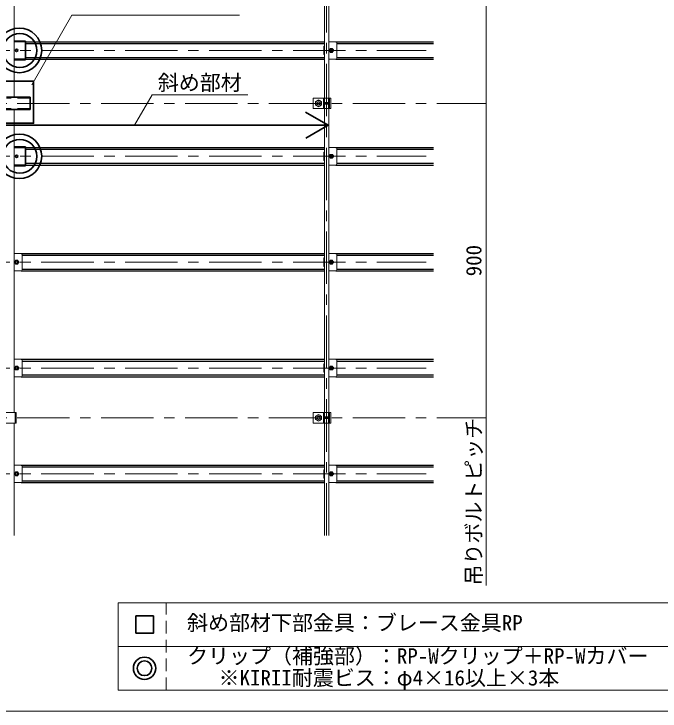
# Model space of a CAD drawing. Units: millimetres at full size, sheet at 1:30; details may follow other scales. Extents: x -5790 to 5910, y -4184 to 4114.
# Drawn here: x 139 to 1987, y 184 to 2179 of the extents above; entities that cross this region are included whole.
import ezdxf
from ezdxf.enums import TextEntityAlignment as Align

# ---------------------------------------------------------------- set-up
doc = ezdxf.new("R2010")
doc.units = ezdxf.units.MM
doc.header["$LTSCALE"] = 30
for name, pattern in [('CHAIN1', [8, 5, -1, 1, -1]), ('DASHED1', [1.8, 1.2, -0.6]), ('DASHED2', [3, 2, -1])]:
    doc.linetypes.add(name, pattern=pattern)
for name, color, linetype, lineweight in [('4-0_中心線', 4, 'CHAIN1', 9), ('4-1_吊り材', 7, 'Continuous', 18), ('4-2_野縁受け', 3, 'Continuous', 18), ('4-3_野縁', 2, 'Continuous', 25), ('4-4_斜め部材', 6, 'Continuous', 35), ('4-5_寸法', 4, 'Continuous', 9), ('4-6_文字', 7, 'Continuous', 18), ('4-7_金具', 6, 'Continuous', 35), ('4-A_クリップ', 7, 'Continuous', 18), ('4-B_ビス', 7, 'Continuous', 18), ('F-2', 3, 'Continuous', 18)]:
    doc.layers.add(name, color=color, linetype=linetype, lineweight=lineweight)
doc.styles.add('ＭＳ ゴシック', font='')
doc.styles.get('ＭＳ ゴシック').set_extended_font_data('MS Gothic')

msp = doc.modelspace()

# ---------------------------------------------------------------- linework, layer by layer
at = {"layer": '4-0_中心線'}
for p, q in [((1033.2, 686.31), (1033.2, 3310.31)), ((-1222.8, 2074.81), (1318.2, 2074.81)), ((-1051.8, 1923.31), (1489.2, 1923.31)), ((-1222.8, 1771.81), (1318.2, 1771.81)), ((-1222.8, 1468.81), (1318.2, 1468.81)), ((-1222.8, 1165.81), (1318.2, 1165.81)), ((-1051.8, 1023.31), (1489.2, 1023.31)), ((-1222.8, 862.81), (1318.2, 862.81))]:
    msp.add_line(p, q, dxfattribs=at)
at = {"layer": '4-1_吊り材', "linetype": 'DASHED2'}
for p, q in [((1024, 1908.31), (1024, 1938.31)), ((1024, 1008.31), (1024, 1038.31))]:
    msp.add_line(p, q, dxfattribs=at)
at = {"layer": '4-1_吊り材'}
for p, q in [((1027.2, 1908.31), (1027.2, 1938.31)), ((1038.7, 1908.31), (1038.7, 1938.31)), ((1041.95, 1908.31), (1041.95, 1938.31)), ((1044.86, 1908.31), (1044.86, 1938.31)), ((1001.7, 1918.4), (1010.2, 1913.5)), ((1010.2, 1913.5), (1018.7, 1918.4)), ((1018.7, 1918.4), (1018.7, 1928.22)), ((995.2, 1908.31), (1044.86, 1908.31)), ((141.95, 1008.31), (141.95, 1038.31)), ((144.86, 1008.31), (144.86, 1038.31)), ((1027.2, 1008.31), (1027.2, 1038.31)), ((1038.7, 1008.31), (1038.7, 1038.31)), ((1041.95, 1008.31), (1041.95, 1038.31)), ((1044.86, 1008.31), (1044.86, 1038.31)), ((1001.7, 1018.4), (1010.2, 1013.5)), ((1010.2, 1013.5), (1018.7, 1018.4)), ((1018.7, 1018.4), (1018.7, 1028.22)), ((95.2, 1008.31), (144.86, 1008.31)), ((995.2, 1008.31), (1044.86, 1008.31))]:
    msp.add_line(p, q, dxfattribs=at)
for points in [[(1044.86, 1938.31), (995.2, 1938.31), (995.2, 1908.31)], [(1001.7, 1918.4), (1001.7, 1928.22), (1010.2, 1933.13), (1018.7, 1928.22)], [(144.86, 1038.31), (95.2, 1038.31), (95.2, 1008.31)], [(1044.86, 1038.31), (995.2, 1038.31), (995.2, 1008.31)], [(1001.7, 1018.4), (1001.7, 1028.22), (1010.2, 1033.13), (1018.7, 1028.22)]]:
    msp.add_lwpolyline(points, dxfattribs=at)
for centre, radius in [((1010.2, 1923.31), 8.5), ((1010.2, 1923.31), 4.76), ((1010.2, 1023.31), 8.5), ((1010.2, 1023.31), 4.76)]:
    msp.add_circle(centre, radius, dxfattribs=at)
at = {"layer": '4-1_吊り材', "linetype": 'DASHED1'}
for centre in [(1010.2, 1923.31), (1010.2, 1023.31)]:
    msp.add_circle(centre, 4.25, dxfattribs=at)
at = {"layer": '4-2_野縁受け'}
for p, q in [((139.2, 2808.31), (139.2, 1940.81)), ((1027.2, 2808.31), (1027.2, 1938.31)), ((1039.2, 2808.31), (1039.2, 1938.31)), ((139.2, 1905.81), (139.2, 1038.31)), ((1027.2, 1908.31), (1027.2, 1038.31)), ((1039.2, 1908.31), (1039.2, 1038.31)), ((139.2, 1008.31), (139.2, 686.31)), ((1027.2, 1008.31), (1027.2, 686.31)), ((1039.2, 1008.31), (1039.2, 686.31))]:
    msp.add_line(p, q, dxfattribs=at)
at = {"layer": '4-3_野縁'}
for p, q in [((171.96, 2099.81), (1027.2, 2099.81)), ((1059.2, 2099.81), (1339.2, 2099.81)), ((171.96, 2094.81), (1027.2, 2094.81)), ((1062.2, 2094.81), (1339.2, 2094.81)), ((171.96, 2054.81), (1027.2, 2054.81)), ((171.96, 2049.81), (1027.2, 2049.81)), ((1059.2, 2049.81), (1339.2, 2049.81)), ((1062.2, 2054.81), (1339.2, 2054.81)), ((171.96, 1796.81), (1027.2, 1796.81)), ((1059.2, 1796.81), (1339.2, 1796.81)), ((171.96, 1791.81), (1027.2, 1791.81)), ((1062.2, 1791.81), (1339.2, 1791.81)), ((171.96, 1751.81), (1027.2, 1751.81)), ((171.96, 1746.81), (1027.2, 1746.81)), ((1059.2, 1746.81), (1339.2, 1746.81)), ((1062.2, 1751.81), (1339.2, 1751.81)), ((159.2, 1493.81), (1027.2, 1493.81)), ((162.2, 1488.81), (1027.2, 1488.81)), ((1059.2, 1493.81), (1339.2, 1493.81)), ((1062.2, 1488.81), (1339.2, 1488.81)), ((159.2, 1443.81), (1027.2, 1443.81)), ((162.2, 1448.81), (1027.2, 1448.81)), ((1059.2, 1443.81), (1339.2, 1443.81)), ((1062.2, 1448.81), (1339.2, 1448.81)), ((159.2, 1190.81), (1027.2, 1190.81)), ((162.2, 1185.81), (1027.2, 1185.81)), ((1059.2, 1190.81), (1339.2, 1190.81)), ((1062.2, 1185.81), (1339.2, 1185.81)), ((159.2, 1140.81), (1027.2, 1140.81)), ((162.2, 1145.81), (1027.2, 1145.81)), ((1059.2, 1140.81), (1339.2, 1140.81)), ((1062.2, 1145.81), (1339.2, 1145.81)), ((159.2, 887.81), (1027.2, 887.81)), ((162.2, 882.81), (1027.2, 882.81)), ((1059.2, 887.81), (1339.2, 887.81)), ((1062.2, 882.81), (1339.2, 882.81)), ((162.2, 842.81), (1027.2, 842.81)), ((1062.2, 842.81), (1339.2, 842.81)), ((159.2, 837.81), (1027.2, 837.81)), ((1059.2, 837.81), (1339.2, 837.81))]:
    msp.add_line(p, q, dxfattribs=at)
at = {"layer": '4-4_斜め部材'}
for p, q in [((1037.62, 1860.53), (972.72, 1898)), ((-734.74, 1860.53), (1037.62, 1860.53)), ((1037.62, 1860.53), (973.86, 1823.71))]:
    msp.add_line(p, q, dxfattribs=at)
at = {"layer": '4-5_寸法'}
for p, q in [((1489.2, 1923.31), (1489.2, 2823.31)), ((1489.2, 543.31), (1489.2, 1923.31))]:
    msp.add_line(p, q, dxfattribs=at)
at = {"layer": '4-6_文字'}
for p, q in [((304.27, 2175.37), (189.65, 1976.84)), ((304.27, 2175.37), (784.27, 2175.37)), ((534.13, 1947.57), (484.13, 1860.97)), ((534.13, 1947.57), (807.94, 1947.57)), ((437.19, 243.86), (437.19, 493.86)), ((437.19, 368.86), (2022.69, 368.86)), ((437.19, 243.86), (2022.69, 243.86))]:
    msp.add_line(p, q, dxfattribs=at)
at = {"layer": '4-6_文字', "linetype": 'DASHED1'}
msp.add_line((574.19, 243.86), (574.19, 493.86), dxfattribs=at)
at = {"layer": '4-6_文字'}
msp.add_lwpolyline([(2022.69, 243.86), (2022.69, 493.86), (437.19, 493.86)], dxfattribs=at)
at = {"layer": '4-7_金具'}
for p, q in [((139.2, 2101.81), (171.96, 2101.81)), ((171.96, 2047.81), (171.96, 2101.81)), ((139.2, 2047.81), (171.96, 2047.81)), ((195.2, 1986.53), (75.2, 1986.53)), ((185.2, 1940.81), (117.2, 1940.81)), ((185.2, 1940.81), (185.2, 1905.81)), ((185.2, 1905.81), (85.2, 1905.81)), ((139.2, 1798.81), (171.96, 1798.81)), ((171.96, 1744.81), (171.96, 1798.81)), ((139.2, 1744.81), (171.96, 1744.81)), ((487.69, 456.36), (487.69, 406.36)), ((537.69, 456.36), (487.69, 456.36))]:
    msp.add_line(p, q, dxfattribs=at)
at = {"layer": '4-7_金具', "linetype": 'DASHED1'}
for p, q in [((139.2, 2100.21), (171.96, 2100.21)), ((139.2, 2049.41), (171.96, 2049.41)), ((185.2, 1939.21), (117.2, 1939.21)), ((185.2, 1907.41), (85.2, 1907.41)), ((139.2, 1797.21), (171.96, 1797.21)), ((139.2, 1746.41), (171.96, 1746.41))]:
    msp.add_line(p, q, dxfattribs=at)
at = {"layer": '4-7_金具'}
for points in [[(75.2, 1866.53), (195.2, 1866.53), (195.2, 1986.53)], [(487.69, 406.36), (537.69, 406.36), (537.69, 456.36)]]:
    msp.add_lwpolyline(points, dxfattribs=at)
for centre, radius in [((154.49, 2074.81), 63.79), ((155.58, 2074.81), 48.52), ((146.7, 2074.81), 3.25), ((154.49, 1771.81), 63.79), ((155.58, 1771.81), 48.52), ((146.7, 1771.81), 3.25), ((512.42, 306.36), 31.9), ((512.42, 306.36), 21)]:
    msp.add_circle(centre, radius, dxfattribs=at)
at = {"layer": '4-A_クリップ'}
for p, q in [((1059.2, 2099.81), (1039.2, 2099.81)), ((1062.2, 2052.81), (1062.2, 2096.81)), ((1062.2, 2095.53), (1062.2, 2054.09)), ((1027.2, 2062.82), (1024.9, 2062.82)), ((1039.2, 2049.81), (1059.2, 2049.81)), ((1059.2, 1796.81), (1039.2, 1796.81)), ((1062.2, 1749.81), (1062.2, 1793.81)), ((1062.2, 1792.53), (1062.2, 1751.09)), ((1027.2, 1759.82), (1024.9, 1759.82)), ((1039.2, 1746.81), (1059.2, 1746.81)), ((159.2, 1493.81), (139.2, 1493.81)), ((162.2, 1446.81), (162.2, 1490.81)), ((162.2, 1489.53), (162.2, 1448.09)), ((1059.2, 1493.81), (1039.2, 1493.81)), ((1062.2, 1446.81), (1062.2, 1490.81)), ((1062.2, 1489.53), (1062.2, 1448.09)), ((1027.2, 1456.82), (1024.9, 1456.82)), ((139.2, 1443.81), (159.2, 1443.81)), ((1039.2, 1443.81), (1059.2, 1443.81)), ((159.2, 1190.81), (139.2, 1190.81)), ((162.2, 1143.81), (162.2, 1187.81)), ((162.2, 1186.53), (162.2, 1145.09)), ((1059.2, 1190.81), (1039.2, 1190.81)), ((1062.2, 1143.81), (1062.2, 1187.81)), ((1062.2, 1186.53), (1062.2, 1145.09)), ((139.2, 1140.81), (159.2, 1140.81)), ((1027.2, 1153.82), (1024.9, 1153.82)), ((1039.2, 1140.81), (1059.2, 1140.81)), ((159.2, 887.81), (139.2, 887.81)), ((162.2, 840.81), (162.2, 884.81)), ((162.2, 883.53), (162.2, 842.09)), ((1059.2, 887.81), (1039.2, 887.81)), ((1062.2, 840.81), (1062.2, 884.81)), ((1062.2, 883.53), (1062.2, 842.09)), ((1027.2, 850.82), (1024.9, 850.82)), ((139.2, 837.81), (159.2, 837.81)), ((1039.2, 837.81), (1059.2, 837.81))]:
    msp.add_line(p, q, dxfattribs=at)
for points in [[(1024.9, 2062.82), (1024.9, 2086.82), (1027.2, 2086.82)], [(1024.9, 1759.82), (1024.9, 1783.82), (1027.2, 1783.82)], [(1024.9, 1456.82), (1024.9, 1480.82), (1027.2, 1480.82)], [(1024.9, 1153.82), (1024.9, 1177.82), (1027.2, 1177.82)], [(1024.9, 850.82), (1024.9, 874.82), (1027.2, 874.82)]]:
    msp.add_lwpolyline(points, dxfattribs=at)
for centre, radius, start, end in [((1059.2, 2096.81), 3, 0, 90), ((1042.45, 2074.81), 3.25, 94.04304, 265.95748), ((1050.95, 2074.81), 3.25, 274.042, 85.95748), ((1059.2, 2052.81), 3, 270, 0), ((1059.2, 1793.81), 3, 0, 90), ((1042.45, 1771.81), 3.25, 94.04304, 265.95748), ((1050.95, 1771.81), 3.25, 274.042, 85.95748), ((1059.2, 1749.81), 3, 270, 0), ((159.2, 1490.81), 3, 0, 90), ((1059.2, 1490.81), 3, 0, 90), ((142.45, 1468.81), 3.25, 94.04304, 265.95748), ((150.95, 1468.81), 3.25, 274.042, 85.95748), ((1042.45, 1468.81), 3.25, 94.04304, 265.95748), ((1050.95, 1468.81), 3.25, 274.042, 85.95748), ((159.2, 1446.81), 3, 270, 0), ((1059.2, 1446.81), 3, 270, 0), ((159.2, 1187.81), 3, 0, 90), ((1059.2, 1187.81), 3, 0, 90), ((142.45, 1165.81), 3.25, 94.04304, 265.95748), ((150.95, 1165.81), 3.25, 274.042, 85.95748), ((1042.45, 1165.81), 3.25, 94.04304, 265.95748), ((1050.95, 1165.81), 3.25, 274.042, 85.95748), ((159.2, 1143.81), 3, 270, 0), ((1059.2, 1143.81), 3, 270, 0), ((159.2, 884.81), 3, 0, 90), ((1059.2, 884.81), 3, 0, 90), ((142.45, 862.81), 3.25, 94.04304, 265.95748), ((150.95, 862.81), 3.25, 274.042, 85.95748), ((1042.45, 862.81), 3.25, 94.04304, 265.95748), ((1050.95, 862.81), 3.25, 274.042, 85.95748), ((159.2, 840.81), 3, 270, 0), ((1059.2, 840.81), 3, 270, 0)]:
    msp.add_arc(centre, radius, start, end, dxfattribs=at)
at = {"layer": '4-B_ビス'}
for p, q in [((1027.2, 1925.55), (1027.27, 1925.49)), ((1027.2, 1920.86), (1027.27, 1920.8)), ((1027.27, 1925.49), (1027.58, 1921.11)), ((1027.27, 1920.8), (1027.58, 1921.11)), ((1027.58, 1925.49), (1027.89, 1921.11)), ((1028.2, 1925.49), (1028.52, 1921.11)), ((1028.2, 1925.49), (1028.52, 1925.49)), ((1028.52, 1925.49), (1028.83, 1925.8)), ((1028.52, 1925.49), (1028.83, 1921.11)), ((1028.52, 1921.11), (1028.83, 1921.11)), ((1028.83, 1925.8), (1029.14, 1925.49)), ((1029.14, 1925.49), (1029.45, 1921.11)), ((1029.45, 1925.49), (1029.77, 1921.11)), ((1030.08, 1925.49), (1030.39, 1921.11)), ((1030.39, 1925.49), (1030.7, 1921.11)), ((1031.02, 1925.49), (1031.33, 1921.11)), ((1031.33, 1925.49), (1031.64, 1921.11)), ((1031.95, 1925.49), (1032.27, 1921.11)), ((1032.27, 1925.49), (1032.58, 1921.11)), ((1032.89, 1925.49), (1033.2, 1921.11)), ((1033.2, 1925.49), (1033.52, 1921.11)), ((1033.83, 1925.49), (1034.14, 1921.11)), ((1034.14, 1925.49), (1034.45, 1921.11)), ((1034.77, 1925.49), (1035.08, 1921.11)), ((1034.77, 1925.49), (1035.08, 1925.49)), ((1035.08, 1925.49), (1035.39, 1925.8)), ((1035.08, 1925.49), (1035.39, 1921.11)), ((1035.08, 1921.11), (1035.39, 1921.11)), ((1035.39, 1925.8), (1035.7, 1925.49)), ((1035.7, 1925.49), (1036.02, 1921.11)), ((1036.02, 1925.49), (1036.33, 1921.11)), ((1036.64, 1925.49), (1036.95, 1921.11)), ((1036.95, 1925.49), (1037.27, 1921.11)), ((1037.58, 1925.49), (1037.89, 1921.11)), ((1037.89, 1925.49), (1038.2, 1921.11)), ((1038.52, 1925.49), (1038.7, 1925.49)), ((1038.52, 1925.49), (1038.7, 1922.88)), ((1038.52, 1920.8), (1038.7, 1920.99)), ((1045.45, 1919.83), (1045.45, 1926.76)), ((145.45, 1019.83), (145.45, 1026.76)), ((1027.2, 1025.55), (1027.27, 1025.49)), ((1027.2, 1020.86), (1027.27, 1020.8)), ((1027.27, 1025.49), (1027.58, 1021.11)), ((1027.27, 1020.8), (1027.58, 1021.11)), ((1027.58, 1025.49), (1027.89, 1021.11)), ((1028.2, 1025.49), (1028.52, 1021.11)), ((1028.2, 1025.49), (1028.52, 1025.49)), ((1028.52, 1025.49), (1028.83, 1025.8)), ((1028.52, 1025.49), (1028.83, 1021.11)), ((1028.52, 1021.11), (1028.83, 1021.11)), ((1028.83, 1025.8), (1029.14, 1025.49)), ((1029.14, 1025.49), (1029.45, 1021.11)), ((1029.45, 1025.49), (1029.77, 1021.11)), ((1030.08, 1025.49), (1030.39, 1021.11)), ((1030.39, 1025.49), (1030.7, 1021.11)), ((1031.02, 1025.49), (1031.33, 1021.11)), ((1031.33, 1025.49), (1031.64, 1021.11)), ((1031.95, 1025.49), (1032.27, 1021.11)), ((1032.27, 1025.49), (1032.58, 1021.11)), ((1032.89, 1025.49), (1033.2, 1021.11)), ((1033.2, 1025.49), (1033.52, 1021.11)), ((1033.83, 1025.49), (1034.14, 1021.11)), ((1034.14, 1025.49), (1034.45, 1021.11)), ((1034.77, 1025.49), (1035.08, 1021.11)), ((1034.77, 1025.49), (1035.08, 1025.49)), ((1035.08, 1025.49), (1035.39, 1025.8)), ((1035.08, 1025.49), (1035.39, 1021.11)), ((1035.08, 1021.11), (1035.39, 1021.11)), ((1035.39, 1025.8), (1035.7, 1025.49)), ((1035.7, 1025.49), (1036.02, 1021.11)), ((1036.02, 1025.49), (1036.33, 1021.11)), ((1036.64, 1025.49), (1036.95, 1021.11)), ((1036.95, 1025.49), (1037.27, 1021.11)), ((1037.58, 1025.49), (1037.89, 1021.11)), ((1037.89, 1025.49), (1038.2, 1021.11)), ((1038.52, 1025.49), (1038.7, 1025.49)), ((1038.52, 1025.49), (1038.7, 1022.88)), ((1038.52, 1020.8), (1038.7, 1020.99)), ((1045.45, 1019.83), (1045.45, 1026.76))]:
    msp.add_line(p, q, dxfattribs=at)
for points in [[(1043.53, 2069.31), (1040.35, 2074.81), (1043.53, 2080.31), (1049.88, 2080.31), (1053.05, 2074.81), (1049.88, 2069.31)], [(1043.53, 1766.31), (1040.35, 1771.81), (1043.53, 1777.31), (1049.88, 1777.31), (1053.05, 1771.81), (1049.88, 1766.31)], [(143.53, 1463.31), (140.35, 1468.81), (143.53, 1474.31), (149.88, 1474.31), (153.05, 1468.81), (149.88, 1463.31)], [(1043.53, 1463.31), (1040.35, 1468.81), (1043.53, 1474.31), (1049.88, 1474.31), (1053.05, 1468.81), (1049.88, 1463.31)], [(143.53, 1160.31), (140.35, 1165.81), (143.53, 1171.31), (149.88, 1171.31), (153.05, 1165.81), (149.88, 1160.31)], [(1043.53, 1160.31), (1040.35, 1165.81), (1043.53, 1171.31), (1049.88, 1171.31), (1053.05, 1165.81), (1049.88, 1160.31)], [(143.53, 857.31), (140.35, 862.81), (143.53, 868.31), (149.88, 868.31), (153.05, 862.81), (149.88, 857.31)], [(1043.53, 857.31), (1040.35, 862.81), (1043.53, 868.31), (1049.88, 868.31), (1053.05, 862.81), (1049.88, 857.31)]]:
    msp.add_lwpolyline(points, close=True, dxfattribs=at)
for points in [[(1027.27, 1925.49), (1027.58, 1925.49), (1027.89, 1925.8), (1028.2, 1925.49)], [(1027.58, 1921.11), (1027.89, 1921.11), (1028.2, 1920.8), (1028.52, 1921.11)], [(1028.83, 1921.11), (1029.14, 1920.8), (1029.45, 1921.11)], [(1029.14, 1925.49), (1029.45, 1925.49), (1029.77, 1925.8), (1030.08, 1925.49)], [(1029.45, 1921.11), (1029.77, 1921.11), (1030.08, 1920.8), (1030.39, 1921.11)], [(1030.08, 1925.49), (1030.39, 1925.49), (1030.7, 1925.8), (1031.02, 1925.49)], [(1030.39, 1921.11), (1030.7, 1921.11), (1031.02, 1920.8), (1031.33, 1921.11)], [(1031.02, 1925.49), (1031.33, 1925.49), (1031.64, 1925.8), (1031.95, 1925.49)], [(1031.33, 1921.11), (1031.64, 1921.11), (1031.95, 1920.8), (1032.27, 1921.11)], [(1031.95, 1925.49), (1032.27, 1925.49), (1032.58, 1925.8), (1032.89, 1925.49)], [(1032.27, 1921.11), (1032.58, 1921.11), (1032.89, 1920.8), (1033.2, 1921.11)], [(1032.89, 1925.49), (1033.2, 1925.49), (1033.52, 1925.8), (1033.83, 1925.49)], [(1033.2, 1921.11), (1033.52, 1921.11), (1033.83, 1920.8), (1034.14, 1921.11)], [(1033.83, 1925.49), (1034.14, 1925.49), (1034.45, 1925.8), (1034.77, 1925.49)], [(1034.14, 1921.11), (1034.45, 1921.11), (1034.77, 1920.8), (1035.08, 1921.11)], [(1035.39, 1921.11), (1035.7, 1920.8), (1036.02, 1921.11)], [(1035.7, 1925.49), (1036.02, 1925.49), (1036.33, 1925.8), (1036.64, 1925.49)], [(1036.02, 1921.11), (1036.33, 1921.11), (1036.64, 1920.8), (1036.95, 1921.11)], [(1036.64, 1925.49), (1036.95, 1925.49), (1037.27, 1925.8), (1037.58, 1925.49)], [(1036.95, 1921.11), (1037.27, 1921.11), (1037.58, 1920.8), (1037.89, 1921.11)], [(1037.58, 1925.49), (1037.89, 1925.49), (1038.2, 1925.8), (1038.52, 1925.49)], [(1037.89, 1921.11), (1038.2, 1921.11), (1038.52, 1920.8)], [(1027.27, 1025.49), (1027.58, 1025.49), (1027.89, 1025.8), (1028.2, 1025.49)], [(1027.58, 1021.11), (1027.89, 1021.11), (1028.2, 1020.8), (1028.52, 1021.11)], [(1028.83, 1021.11), (1029.14, 1020.8), (1029.45, 1021.11)], [(1029.14, 1025.49), (1029.45, 1025.49), (1029.77, 1025.8), (1030.08, 1025.49)], [(1029.45, 1021.11), (1029.77, 1021.11), (1030.08, 1020.8), (1030.39, 1021.11)], [(1030.08, 1025.49), (1030.39, 1025.49), (1030.7, 1025.8), (1031.02, 1025.49)], [(1030.39, 1021.11), (1030.7, 1021.11), (1031.02, 1020.8), (1031.33, 1021.11)], [(1031.02, 1025.49), (1031.33, 1025.49), (1031.64, 1025.8), (1031.95, 1025.49)], [(1031.33, 1021.11), (1031.64, 1021.11), (1031.95, 1020.8), (1032.27, 1021.11)], [(1031.95, 1025.49), (1032.27, 1025.49), (1032.58, 1025.8), (1032.89, 1025.49)], [(1032.27, 1021.11), (1032.58, 1021.11), (1032.89, 1020.8), (1033.2, 1021.11)], [(1032.89, 1025.49), (1033.2, 1025.49), (1033.52, 1025.8), (1033.83, 1025.49)], [(1033.2, 1021.11), (1033.52, 1021.11), (1033.83, 1020.8), (1034.14, 1021.11)], [(1033.83, 1025.49), (1034.14, 1025.49), (1034.45, 1025.8), (1034.77, 1025.49)], [(1034.14, 1021.11), (1034.45, 1021.11), (1034.77, 1020.8), (1035.08, 1021.11)], [(1035.39, 1021.11), (1035.7, 1020.8), (1036.02, 1021.11)], [(1035.7, 1025.49), (1036.02, 1025.49), (1036.33, 1025.8), (1036.64, 1025.49)], [(1036.02, 1021.11), (1036.33, 1021.11), (1036.64, 1020.8), (1036.95, 1021.11)], [(1036.64, 1025.49), (1036.95, 1025.49), (1037.27, 1025.8), (1037.58, 1025.49)], [(1036.95, 1021.11), (1037.27, 1021.11), (1037.58, 1020.8), (1037.89, 1021.11)], [(1037.58, 1025.49), (1037.89, 1025.49), (1038.2, 1025.8), (1038.52, 1025.49)], [(1037.89, 1021.11), (1038.2, 1021.11), (1038.52, 1020.8)]]:
    msp.add_lwpolyline(points, dxfattribs=at)
for centre, radius in [((1046.7, 2074.81), 5.24), ((1046.7, 2074.81), 3.5), ((1046.7, 1771.81), 5.24), ((1046.7, 1771.81), 3.5), ((146.7, 1468.81), 5.24), ((146.7, 1468.81), 3.5), ((1046.7, 1468.81), 5.24), ((1046.7, 1468.81), 3.5), ((146.7, 1165.81), 5.24), ((146.7, 1165.81), 3.5), ((1046.7, 1165.81), 5.24), ((1046.7, 1165.81), 3.5), ((146.7, 862.81), 5.24), ((146.7, 862.81), 3.5), ((1046.7, 862.81), 5.24), ((1046.7, 862.81), 3.5)]:
    msp.add_circle(centre, radius, dxfattribs=at)
at = {"layer": '4-B_ビス', "linetype": 'DASHED1'}
for centre in [(1046.7, 2074.81), (1046.7, 1771.81), (146.7, 1468.81), (1046.7, 1468.81), (146.7, 1165.81), (1046.7, 1165.81), (146.7, 862.81), (1046.7, 862.81)]:
    msp.add_circle(centre, 2.75, dxfattribs=at)
at = {"layer": '4-B_ビス'}
for centre, radius, start, end in [((1044.12, 1926.76), 1.33, 303.93712, 56.06288), ((1041.12, 1923.3), 4.33, 329.77861, 30.22139), ((1044.12, 1919.83), 1.33, 303.93712, 56.06288), ((144.12, 1026.76), 1.33, 303.93712, 56.06288), ((141.12, 1023.3), 4.33, 329.77861, 30.22139), ((144.12, 1019.83), 1.33, 303.93712, 56.06288), ((1044.12, 1026.76), 1.33, 303.93712, 56.06288), ((1041.12, 1023.3), 4.33, 329.77861, 30.22139), ((1044.12, 1019.83), 1.33, 303.93712, 56.06288)]:
    msp.add_arc(centre, radius, start, end, dxfattribs=at)
at = {"layer": 'F-2'}
msp.add_line((-5790.28, 183.86), (2082.69, 183.86), dxfattribs=at)

# ---------------------------------------------------------------- texts
at = {"layer": '4-5_寸法', "style": 'ＭＳ ゴシック'}
for s, p in [('900', (1489.2, 1428.31)), ('吊りボルトピッチ', (1489.2, 543.31))]:
    msp.add_text(s, height=43.99, rotation=90, dxfattribs=at).set_placement(p, align=Align.BOTTOM_LEFT)
at = {"layer": '4-6_文字', "color": 4, "style": 'ＭＳ ゴシック'}
for s, p in [('斜め部材', (550.56, 1947.57)), ('\u3000斜め部材下部金具：ブレース金具RP', (574.19, 401.36)), ('\u3000クリップ（補強部）：RP-Wクリップ＋RP-Wカバー', (574.19, 306.36)), ('\u3000\u3000 ※KIRII耐震ビス：φ4×16以上×3本', (574.19, 243.86))]:
    msp.add_text(s, height=43.99, dxfattribs=at).set_placement(p, align=Align.BOTTOM_LEFT)

doc.saveas('drawing.dxf')
